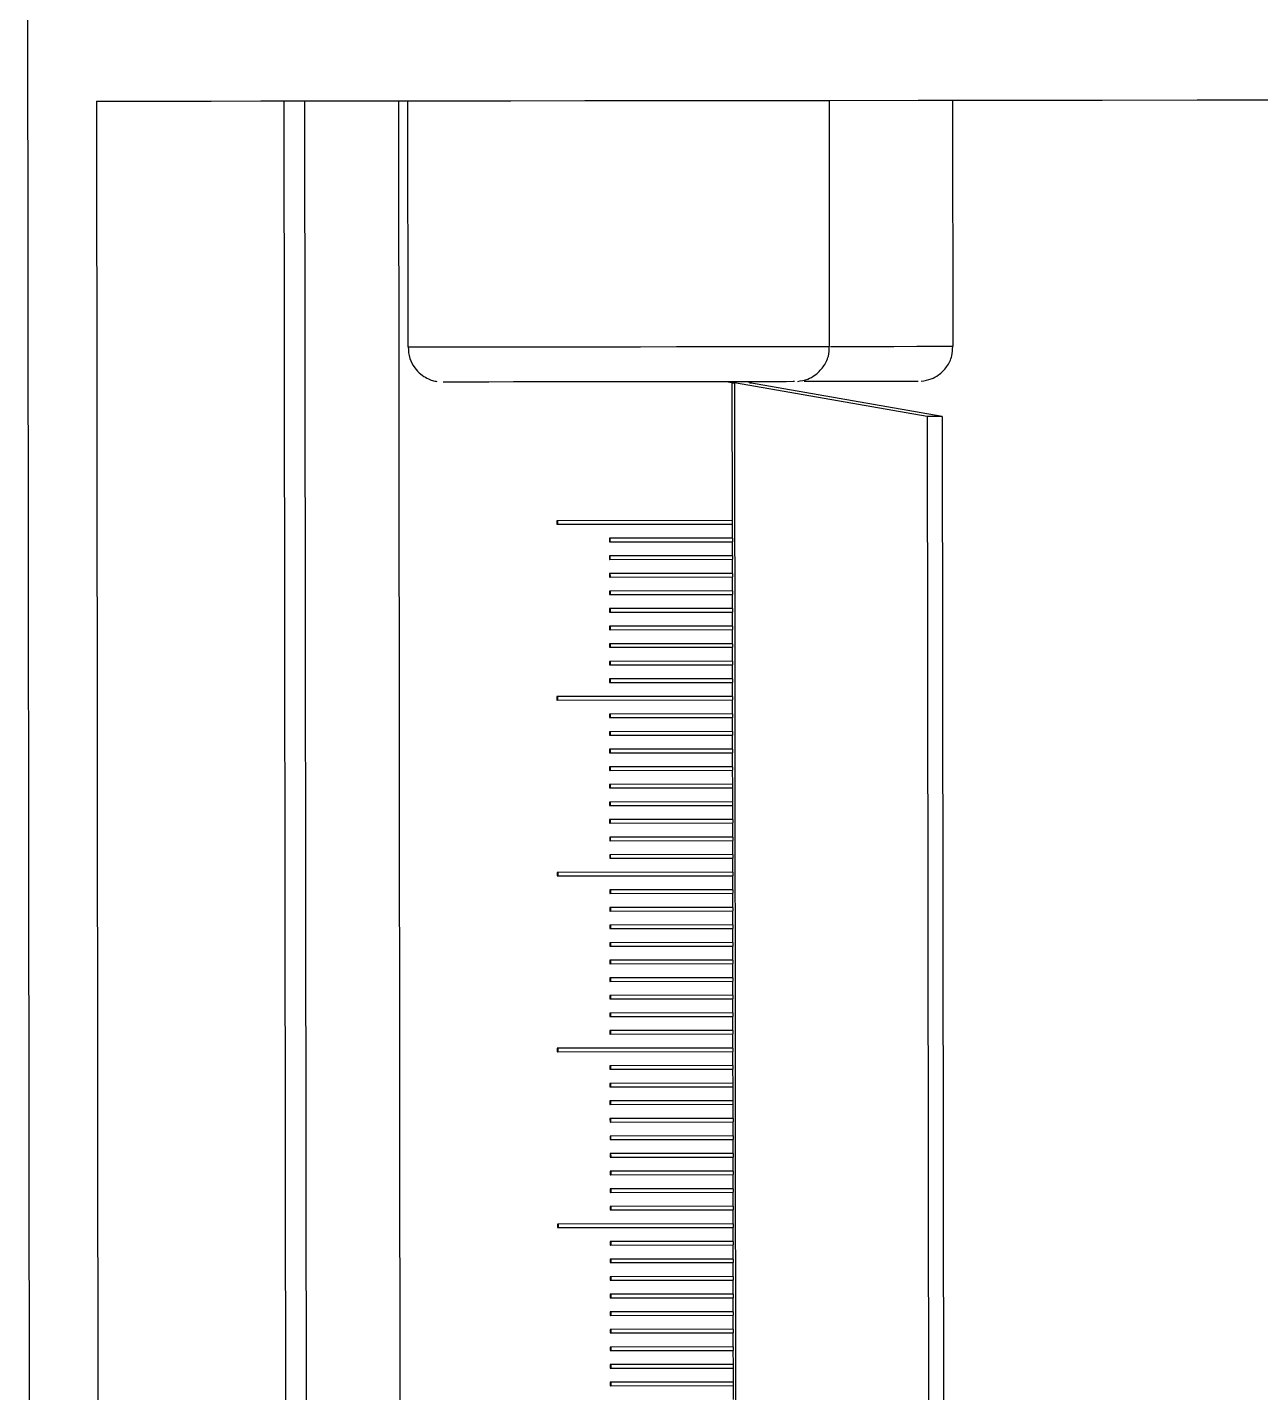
# Model space of a CAD drawing. Header units: millimetres. Extents: x 5395 to 6471, y 1829 to 2617.
# Drawn here: x 5670 to 5705.09, y 2171.5 to 2210.33 of the extents above; entities that cross this region are included whole.
import ezdxf

# ---------------------------------------------------------------- set-up
doc = ezdxf.new("R2010")
doc.units = ezdxf.units.MM

msp = doc.modelspace()

# ---------------------------------------------------------------- linework, layer by layer
at = {"color": 7, "linetype": 'Continuous', "lineweight": 25}
for p, q in [((5670.00489, 2217.22613), (5670.16535, 2077.22623)), ((5671.97302, 2208.22802), (5672.11055, 2088.2281)), ((5677.30508, 2208.23382), (5677.44261, 2088.23423)), ((5677.89207, 2208.23447), (5678.02961, 2088.23513)), ((5680.56323, 2208.23744), (5680.70077, 2088.23826)), ((5680.822, 2208.23773), (5680.83002, 2201.23789)), ((5692.83001, 2201.25164), (5692.82199, 2208.25122)), ((5696.34381, 2201.25705), (5696.33579, 2208.2552)), ((5690.04846, 2200.21883), (5689.88145, 2200.24815)), ((5690.04846, 2200.21883), (5690.11945, 2200.21894)), ((5690.04846, 2200.21883), (5690.05296, 2196.29903)), ((5695.60668, 2199.25542), (5690.11945, 2200.21894)), ((5690.11945, 2200.21894), (5690.23171, 2102.2794)), ((5690.61638, 2200.2197), (5690.45054, 2200.24882)), ((5690.54539, 2200.21959), (5690.61638, 2200.2197)), ((5696.03262, 2199.25607), (5690.54539, 2200.21959)), ((5690.61638, 2200.2197), (5690.61639, 2200.20712)), ((5696.03262, 2199.25607), (5695.60668, 2199.25542)), ((5695.60668, 2199.25542), (5695.65464, 2157.41028)), ((5696.03262, 2199.25607), (5696.08058, 2157.41094)), ((5690.05296, 2196.29903), (5685.06557, 2196.29333)), ((5690.0707, 2196.29906), (5690.05296, 2196.29903)), ((5690.07082, 2196.19906), (5690.0707, 2196.29906)), ((5685.06557, 2196.29333), (5685.06569, 2196.19333)), ((5685.06569, 2196.19333), (5690.05307, 2196.19903)), ((5685.08344, 2196.19335), (5685.06569, 2196.19333)), ((5685.08332, 2196.29335), (5685.08344, 2196.19335)), ((5685.08344, 2196.19335), (5690.07082, 2196.19906)), ((5690.07082, 2196.19906), (5690.05307, 2196.19903)), ((5690.05307, 2196.19903), (5690.05353, 2195.79903)), ((5690.05353, 2195.79903), (5686.56236, 2195.79504)), ((5686.56236, 2195.79504), (5686.56248, 2195.69504)), ((5686.56248, 2195.69504), (5690.05364, 2195.69903)), ((5686.58022, 2195.69507), (5686.56248, 2195.69504)), ((5686.58011, 2195.79507), (5686.58022, 2195.69507)), ((5686.58022, 2195.69507), (5690.07139, 2195.69906)), ((5690.07128, 2195.79906), (5690.05353, 2195.79903)), ((5690.07139, 2195.69906), (5690.05364, 2195.69903)), ((5690.05364, 2195.69903), (5690.0541, 2195.29903)), ((5690.07139, 2195.69906), (5690.07128, 2195.79906)), ((5690.0541, 2195.29903), (5686.56293, 2195.29504)), ((5686.56293, 2195.29504), (5686.56305, 2195.19504)), ((5686.56305, 2195.19504), (5690.05422, 2195.19903)), ((5686.5808, 2195.19507), (5686.56305, 2195.19504)), ((5686.58068, 2195.29507), (5686.5808, 2195.19507)), ((5686.5808, 2195.19507), (5690.07196, 2195.19906)), ((5690.07185, 2195.29906), (5690.0541, 2195.29903)), ((5690.07196, 2195.19906), (5690.05422, 2195.19903)), ((5690.05422, 2195.19903), (5690.05467, 2194.79903)), ((5690.07196, 2195.19906), (5690.07185, 2195.29906)), ((5690.05467, 2194.79903), (5686.56351, 2194.79504)), ((5686.56351, 2194.79504), (5686.56362, 2194.69504)), ((5686.58125, 2194.79507), (5686.58137, 2194.69507)), ((5690.07242, 2194.79906), (5690.05467, 2194.79903)), ((5690.07254, 2194.69906), (5690.07242, 2194.79906)), ((5686.56362, 2194.69504), (5690.05479, 2194.69903)), ((5686.58137, 2194.69507), (5686.56362, 2194.69504)), ((5686.58137, 2194.69507), (5690.07254, 2194.69906)), ((5690.07254, 2194.69906), (5690.05479, 2194.69903)), ((5690.05479, 2194.69903), (5690.05525, 2194.29903)), ((5690.05525, 2194.29903), (5686.56408, 2194.29504)), ((5686.56408, 2194.29504), (5686.56419, 2194.19504)), ((5686.56419, 2194.19504), (5690.05536, 2194.19903)), ((5686.58194, 2194.19507), (5686.56419, 2194.19504)), ((5686.58183, 2194.29507), (5686.58194, 2194.19507)), ((5686.58194, 2194.19507), (5690.07311, 2194.19906)), ((5690.073, 2194.29906), (5690.05525, 2194.29903)), ((5690.07311, 2194.19906), (5690.05536, 2194.19903)), ((5690.05536, 2194.19903), (5690.05582, 2193.79903)), ((5690.07311, 2194.19906), (5690.073, 2194.29906)), ((5690.05582, 2193.79903), (5686.56465, 2193.79504)), ((5686.56465, 2193.79504), (5686.56477, 2193.69504)), ((5686.56477, 2193.69504), (5690.05594, 2193.69903)), ((5686.58252, 2193.69507), (5686.56477, 2193.69504)), ((5686.5824, 2193.79507), (5686.58252, 2193.69507)), ((5686.58252, 2193.69507), (5690.07368, 2193.69906)), ((5690.07357, 2193.79906), (5690.05582, 2193.79903)), ((5690.07368, 2193.69906), (5690.05594, 2193.69903)), ((5690.05594, 2193.69903), (5690.05639, 2193.29903)), ((5690.07368, 2193.69906), (5690.07357, 2193.79906)), ((5690.05639, 2193.29903), (5686.56523, 2193.29504)), ((5686.56523, 2193.29504), (5686.56534, 2193.19504)), ((5686.56534, 2193.19504), (5690.05651, 2193.19903)), ((5686.58309, 2193.19507), (5686.56534, 2193.19504)), ((5686.58297, 2193.29507), (5686.58309, 2193.19507)), ((5686.58309, 2193.19507), (5690.07426, 2193.19906)), ((5690.07414, 2193.29906), (5690.05639, 2193.29903)), ((5690.07426, 2193.19906), (5690.05651, 2193.19903)), ((5690.05651, 2193.19903), (5690.05697, 2192.79903)), ((5690.07426, 2193.19906), (5690.07414, 2193.29906)), ((5690.05697, 2192.79903), (5686.5658, 2192.79504)), ((5686.5658, 2192.79504), (5686.56591, 2192.69504)), ((5686.56591, 2192.69504), (5690.05708, 2192.69903)), ((5686.58366, 2192.69507), (5686.56591, 2192.69504)), ((5686.58355, 2192.79507), (5686.58366, 2192.69507)), ((5686.58366, 2192.69507), (5690.07483, 2192.69906)), ((5690.07471, 2192.79906), (5690.05697, 2192.79903)), ((5690.07483, 2192.69906), (5690.05708, 2192.69903)), ((5690.05708, 2192.69903), (5690.05754, 2192.29903)), ((5690.07483, 2192.69906), (5690.07471, 2192.79906)), ((5690.05754, 2192.29903), (5686.56637, 2192.29504)), ((5686.56637, 2192.29504), (5686.56649, 2192.19504)), ((5686.56649, 2192.19504), (5690.05765, 2192.19903)), ((5686.58423, 2192.19507), (5686.56649, 2192.19504)), ((5686.58412, 2192.29507), (5686.58423, 2192.19507)), ((5686.58423, 2192.19507), (5690.0754, 2192.19906)), ((5690.07529, 2192.29906), (5690.05754, 2192.29903)), ((5690.0754, 2192.19906), (5690.05765, 2192.19903)), ((5690.05765, 2192.19903), (5690.05811, 2191.79903)), ((5690.0754, 2192.19906), (5690.07529, 2192.29906)), ((5690.05811, 2191.79903), (5686.56695, 2191.79504)), ((5686.56695, 2191.79504), (5686.56706, 2191.69504)), ((5686.56706, 2191.69504), (5690.05823, 2191.69903)), ((5686.58481, 2191.69507), (5686.56706, 2191.69504)), ((5686.58469, 2191.79507), (5686.58481, 2191.69507)), ((5686.58481, 2191.69507), (5690.07598, 2191.69906)), ((5690.07586, 2191.79906), (5690.05811, 2191.79903)), ((5690.07598, 2191.69906), (5690.05823, 2191.69903)), ((5690.05823, 2191.69903), (5690.05869, 2191.29904)), ((5690.07598, 2191.69906), (5690.07586, 2191.79906)), ((5690.05869, 2191.29904), (5685.0713, 2191.29333)), ((5685.0713, 2191.29333), (5685.07142, 2191.19333)), ((5685.08905, 2191.29336), (5685.08917, 2191.19336)), ((5690.07643, 2191.29906), (5690.05869, 2191.29904)), ((5690.07655, 2191.19906), (5690.07643, 2191.29906)), ((5685.07142, 2191.19333), (5690.0588, 2191.19904)), ((5685.08917, 2191.19336), (5685.07142, 2191.19333)), ((5685.08917, 2191.19336), (5690.07655, 2191.19906)), ((5690.07655, 2191.19906), (5690.0588, 2191.19904)), ((5690.0588, 2191.19904), (5690.05926, 2190.79904)), ((5690.05926, 2190.79904), (5686.56809, 2190.79504)), ((5686.56809, 2190.79504), (5686.56821, 2190.69504)), ((5686.56821, 2190.69504), (5690.05937, 2190.69904)), ((5686.58595, 2190.69507), (5686.56821, 2190.69504)), ((5686.58584, 2190.79507), (5686.58595, 2190.69507)), ((5686.58595, 2190.69507), (5690.07712, 2190.69906)), ((5690.07701, 2190.79906), (5690.05926, 2190.79904)), ((5690.07712, 2190.69906), (5690.05937, 2190.69904)), ((5690.05937, 2190.69904), (5690.05983, 2190.29904)), ((5690.07712, 2190.69906), (5690.07701, 2190.79906)), ((5690.05983, 2190.29904), (5686.56866, 2190.29504)), ((5686.56866, 2190.29504), (5686.56878, 2190.19504)), ((5686.56878, 2190.19504), (5690.05995, 2190.19904)), ((5686.58653, 2190.19507), (5686.56878, 2190.19504)), ((5686.58641, 2190.29507), (5686.58653, 2190.19507)), ((5686.58653, 2190.19507), (5690.07769, 2190.19906)), ((5690.07758, 2190.29906), (5690.05983, 2190.29904)), ((5690.07769, 2190.19906), (5690.05995, 2190.19904)), ((5690.05995, 2190.19904), (5690.06041, 2189.79904)), ((5690.07769, 2190.19906), (5690.07758, 2190.29906)), ((5690.06041, 2189.79904), (5686.56924, 2189.79504)), ((5686.56924, 2189.79504), (5686.56935, 2189.69504)), ((5686.56935, 2189.69504), (5690.06052, 2189.69904)), ((5686.5871, 2189.69507), (5686.56935, 2189.69504)), ((5686.58699, 2189.79507), (5686.5871, 2189.69507)), ((5686.5871, 2189.69507), (5690.07827, 2189.69906)), ((5690.07815, 2189.79906), (5690.06041, 2189.79904)), ((5690.07827, 2189.69906), (5690.06052, 2189.69904)), ((5690.06052, 2189.69904), (5690.06098, 2189.29904)), ((5690.07827, 2189.69906), (5690.07815, 2189.79906)), ((5690.06098, 2189.29904), (5686.56981, 2189.29504)), ((5686.56981, 2189.29504), (5686.56993, 2189.19504)), ((5686.56993, 2189.19504), (5690.06109, 2189.19904)), ((5686.58767, 2189.19507), (5686.56993, 2189.19504)), ((5686.58756, 2189.29507), (5686.58767, 2189.19507)), ((5686.58767, 2189.19507), (5690.07884, 2189.19906)), ((5690.07873, 2189.29906), (5690.06098, 2189.29904)), ((5690.07884, 2189.19906), (5690.06109, 2189.19904)), ((5690.06109, 2189.19904), (5690.06155, 2188.79904)), ((5690.07884, 2189.19906), (5690.07873, 2189.29906)), ((5690.06155, 2188.79904), (5686.57038, 2188.79504)), ((5686.57038, 2188.79504), (5686.5705, 2188.69504)), ((5686.5705, 2188.69504), (5690.06167, 2188.69904)), ((5686.58825, 2188.69507), (5686.5705, 2188.69504)), ((5686.58813, 2188.79507), (5686.58825, 2188.69507)), ((5686.58825, 2188.69507), (5690.07941, 2188.69906)), ((5690.0793, 2188.79906), (5690.06155, 2188.79904)), ((5690.07941, 2188.69906), (5690.06167, 2188.69904)), ((5690.06167, 2188.69904), (5690.06212, 2188.29904)), ((5690.07941, 2188.69906), (5690.0793, 2188.79906)), ((5690.06212, 2188.29904), (5686.57096, 2188.29504)), ((5686.57096, 2188.29504), (5686.57107, 2188.19504)), ((5686.57107, 2188.19504), (5690.06224, 2188.19904)), ((5686.58882, 2188.19507), (5686.57107, 2188.19504)), ((5686.5887, 2188.29507), (5686.58882, 2188.19507)), ((5686.58882, 2188.19507), (5690.07999, 2188.19906)), ((5690.07987, 2188.29906), (5690.06212, 2188.29904)), ((5690.07999, 2188.19906), (5690.06224, 2188.19904)), ((5690.06224, 2188.19904), (5690.0627, 2187.79904)), ((5690.07999, 2188.19906), (5690.07987, 2188.29906)), ((5690.0627, 2187.79904), (5686.57153, 2187.79504)), ((5686.57153, 2187.79504), (5686.57164, 2187.69504)), ((5686.58928, 2187.79507), (5686.58939, 2187.69507)), ((5690.08045, 2187.79906), (5690.0627, 2187.79904)), ((5690.08056, 2187.69906), (5690.08045, 2187.79906)), ((5686.57164, 2187.69504), (5690.06281, 2187.69904)), ((5686.58939, 2187.69507), (5686.57164, 2187.69504)), ((5686.58939, 2187.69507), (5690.08056, 2187.69906)), ((5690.08056, 2187.69906), (5690.06281, 2187.69904)), ((5690.06281, 2187.69904), (5690.06327, 2187.29904)), ((5690.06327, 2187.29904), (5686.5721, 2187.29504)), ((5686.5721, 2187.29504), (5686.57222, 2187.19504)), ((5686.57222, 2187.19504), (5690.06339, 2187.19904)), ((5686.58997, 2187.19507), (5686.57222, 2187.19504)), ((5686.58985, 2187.29507), (5686.58997, 2187.19507)), ((5686.58997, 2187.19507), (5690.08113, 2187.19907)), ((5690.08102, 2187.29907), (5690.06327, 2187.29904)), ((5690.08113, 2187.19907), (5690.06339, 2187.19904)), ((5690.06339, 2187.19904), (5690.06384, 2186.79904)), ((5690.08113, 2187.19907), (5690.08102, 2187.29907)), ((5690.06384, 2186.79904), (5686.57268, 2186.79504)), ((5686.57268, 2186.79504), (5686.57279, 2186.69504)), ((5686.57279, 2186.69504), (5690.06396, 2186.69904)), ((5686.59054, 2186.69507), (5686.57279, 2186.69504)), ((5686.59042, 2186.79507), (5686.59054, 2186.69507)), ((5686.59054, 2186.69507), (5690.08171, 2186.69907)), ((5690.08159, 2186.79907), (5690.06384, 2186.79904)), ((5690.08171, 2186.69907), (5690.06396, 2186.69904)), ((5690.06396, 2186.69904), (5690.06442, 2186.29904)), ((5690.08171, 2186.69907), (5690.08159, 2186.79907)), ((5690.06442, 2186.29904), (5685.07703, 2186.29333)), ((5685.07703, 2186.29333), (5685.07715, 2186.19333)), ((5685.07715, 2186.19333), (5690.06453, 2186.19904)), ((5685.09478, 2186.29336), (5685.0949, 2186.19336)), ((5685.0949, 2186.19336), (5690.08228, 2186.19907)), ((5690.08216, 2186.29907), (5690.06442, 2186.29904)), ((5690.08228, 2186.19907), (5690.06453, 2186.19904)), ((5690.06453, 2186.19904), (5690.06499, 2185.79904)), ((5690.08228, 2186.19907), (5690.08216, 2186.29907)), ((5685.0949, 2186.19336), (5685.07715, 2186.19333)), ((5690.06499, 2185.79904), (5686.57382, 2185.79504)), ((5686.57382, 2185.79504), (5686.57394, 2185.69504)), ((5686.57394, 2185.69504), (5690.0651, 2185.69904)), ((5686.59168, 2185.69507), (5686.57394, 2185.69504)), ((5686.59157, 2185.79507), (5686.59168, 2185.69507)), ((5686.59168, 2185.69507), (5690.08285, 2185.69907)), ((5690.08274, 2185.79907), (5690.06499, 2185.79904)), ((5690.08285, 2185.69907), (5690.0651, 2185.69904)), ((5690.0651, 2185.69904), (5690.06556, 2185.29904)), ((5690.08285, 2185.69907), (5690.08274, 2185.79907)), ((5690.06556, 2185.29904), (5686.5744, 2185.29504)), ((5686.5744, 2185.29504), (5686.57451, 2185.19504)), ((5686.57451, 2185.19504), (5690.06568, 2185.19904)), ((5686.59226, 2185.19507), (5686.57451, 2185.19504)), ((5686.59214, 2185.29507), (5686.59226, 2185.19507)), ((5686.59226, 2185.19507), (5690.08342, 2185.19907)), ((5690.08331, 2185.29907), (5690.06556, 2185.29904)), ((5690.08342, 2185.19907), (5690.06568, 2185.19904)), ((5690.06568, 2185.19904), (5690.06614, 2184.79904)), ((5690.08342, 2185.19907), (5690.08331, 2185.29907)), ((5690.06614, 2184.79904), (5686.57497, 2184.79505)), ((5686.57497, 2184.79505), (5686.57508, 2184.69505)), ((5686.57508, 2184.69505), (5690.06625, 2184.69904)), ((5686.59283, 2184.69507), (5686.57508, 2184.69505)), ((5686.59272, 2184.79507), (5686.59283, 2184.69507)), ((5686.59283, 2184.69507), (5690.084, 2184.69907)), ((5690.08388, 2184.79907), (5690.06614, 2184.79904)), ((5690.084, 2184.69907), (5690.06625, 2184.69904)), ((5690.06625, 2184.69904), (5690.06671, 2184.29904)), ((5690.084, 2184.69907), (5690.08388, 2184.79907)), ((5690.06671, 2184.29904), (5686.57554, 2184.29505)), ((5686.57554, 2184.29505), (5686.57566, 2184.19505)), ((5686.59329, 2184.29507), (5686.5934, 2184.19507)), ((5690.08446, 2184.29907), (5690.06671, 2184.29904)), ((5690.08457, 2184.19907), (5690.08446, 2184.29907)), ((5686.57566, 2184.19505), (5690.06682, 2184.19904)), ((5686.5934, 2184.19507), (5686.57566, 2184.19505)), ((5686.5934, 2184.19507), (5690.08457, 2184.19907)), ((5690.08457, 2184.19907), (5690.06682, 2184.19904)), ((5690.06682, 2184.19904), (5690.06728, 2183.79904)), ((5690.06728, 2183.79904), (5686.57611, 2183.79505)), ((5686.57611, 2183.79505), (5686.57623, 2183.69505)), ((5686.57623, 2183.69505), (5690.0674, 2183.69904)), ((5686.59398, 2183.69507), (5686.57623, 2183.69505)), ((5686.59386, 2183.79507), (5686.59398, 2183.69507)), ((5686.59398, 2183.69507), (5690.08514, 2183.69907)), ((5690.08503, 2183.79907), (5690.06728, 2183.79904)), ((5690.08514, 2183.69907), (5690.0674, 2183.69904)), ((5690.0674, 2183.69904), (5690.06786, 2183.29904)), ((5690.08514, 2183.69907), (5690.08503, 2183.79907)), ((5690.06786, 2183.29904), (5686.57669, 2183.29505)), ((5686.57669, 2183.29505), (5686.5768, 2183.19505)), ((5686.5768, 2183.19505), (5690.06797, 2183.19904)), ((5686.59455, 2183.19507), (5686.5768, 2183.19505)), ((5686.59444, 2183.29507), (5686.59455, 2183.19507)), ((5686.59455, 2183.19507), (5690.08572, 2183.19907)), ((5690.0856, 2183.29907), (5690.06786, 2183.29904)), ((5690.08572, 2183.19907), (5690.06797, 2183.19904)), ((5690.06797, 2183.19904), (5690.06843, 2182.79904)), ((5690.08572, 2183.19907), (5690.0856, 2183.29907)), ((5690.06843, 2182.79904), (5686.57726, 2182.79505)), ((5686.57726, 2182.79505), (5686.57738, 2182.69505)), ((5686.59501, 2182.79507), (5686.59512, 2182.69507)), ((5690.08618, 2182.79907), (5690.06843, 2182.79904)), ((5690.08629, 2182.69907), (5690.08618, 2182.79907)), ((5686.57738, 2182.69505), (5690.06854, 2182.69904)), ((5686.59512, 2182.69507), (5686.57738, 2182.69505)), ((5686.59512, 2182.69507), (5690.08629, 2182.69907)), ((5690.08629, 2182.69907), (5690.06854, 2182.69904)), ((5690.06854, 2182.69904), (5690.069, 2182.29904)), ((5690.069, 2182.29904), (5686.57783, 2182.29505)), ((5686.57783, 2182.29505), (5686.57795, 2182.19505)), ((5686.57795, 2182.19505), (5690.06912, 2182.19904)), ((5686.5957, 2182.19507), (5686.57795, 2182.19505)), ((5686.59558, 2182.29507), (5686.5957, 2182.19507)), ((5686.5957, 2182.19507), (5690.08686, 2182.19907)), ((5690.08675, 2182.29907), (5690.069, 2182.29904)), ((5690.08686, 2182.19907), (5690.06912, 2182.19904)), ((5690.06912, 2182.19904), (5690.06957, 2181.79904)), ((5690.08686, 2182.19907), (5690.08675, 2182.29907)), ((5690.06957, 2181.79904), (5686.57841, 2181.79505)), ((5686.57841, 2181.79505), (5686.57852, 2181.69505)), ((5686.57852, 2181.69505), (5690.06969, 2181.69904)), ((5686.59627, 2181.69507), (5686.57852, 2181.69505)), ((5686.59615, 2181.79507), (5686.59627, 2181.69507)), ((5686.59627, 2181.69507), (5690.08744, 2181.69907)), ((5690.08732, 2181.79907), (5690.06957, 2181.79904)), ((5690.08744, 2181.69907), (5690.06969, 2181.69904)), ((5690.06969, 2181.69904), (5690.07015, 2181.29904)), ((5690.08744, 2181.69907), (5690.08732, 2181.79907)), ((5690.07015, 2181.29904), (5685.08277, 2181.29334)), ((5685.08277, 2181.29334), (5685.08288, 2181.19334)), ((5685.08288, 2181.19334), (5690.07026, 2181.19904)), ((5685.10063, 2181.19336), (5685.08288, 2181.19334)), ((5685.10051, 2181.29336), (5685.10063, 2181.19336)), ((5685.10063, 2181.19336), (5690.08801, 2181.19907)), ((5690.08789, 2181.29907), (5690.07015, 2181.29904)), ((5690.08801, 2181.19907), (5690.07026, 2181.19904)), ((5690.07026, 2181.19904), (5690.07072, 2180.79904)), ((5690.08801, 2181.19907), (5690.08789, 2181.29907)), ((5690.07072, 2180.79904), (5686.57955, 2180.79505)), ((5686.57955, 2180.79505), (5686.57967, 2180.69505)), ((5686.5973, 2180.79507), (5686.59742, 2180.69507)), ((5690.08847, 2180.79907), (5690.07072, 2180.79904)), ((5690.08858, 2180.69907), (5690.08847, 2180.79907)), ((5686.57967, 2180.69505), (5690.07084, 2180.69904)), ((5686.59742, 2180.69507), (5686.57967, 2180.69505)), ((5686.59742, 2180.69507), (5690.08858, 2180.69907)), ((5690.08858, 2180.69907), (5690.07084, 2180.69904)), ((5690.07084, 2180.69904), (5690.07129, 2180.29904)), ((5690.07129, 2180.29904), (5686.58013, 2180.29505)), ((5686.58013, 2180.29505), (5686.58024, 2180.19505)), ((5686.58024, 2180.19505), (5690.07141, 2180.19904)), ((5686.59799, 2180.19508), (5686.58024, 2180.19505)), ((5686.59787, 2180.29508), (5686.59799, 2180.19508)), ((5686.59799, 2180.19508), (5690.08916, 2180.19907)), ((5690.08904, 2180.29907), (5690.07129, 2180.29904)), ((5690.08916, 2180.19907), (5690.07141, 2180.19904)), ((5690.07141, 2180.19904), (5690.07187, 2179.79904)), ((5690.08916, 2180.19907), (5690.08904, 2180.29907)), ((5690.07187, 2179.79904), (5686.5807, 2179.79505)), ((5686.5807, 2179.79505), (5686.58081, 2179.69505)), ((5686.58081, 2179.69505), (5690.07198, 2179.69904)), ((5686.59856, 2179.69508), (5686.58081, 2179.69505)), ((5686.59845, 2179.79508), (5686.59856, 2179.69508)), ((5686.59856, 2179.69508), (5690.08973, 2179.69907)), ((5690.08961, 2179.79907), (5690.07187, 2179.79904)), ((5690.08973, 2179.69907), (5690.07198, 2179.69904)), ((5690.07198, 2179.69904), (5690.07244, 2179.29904)), ((5690.08973, 2179.69907), (5690.08961, 2179.79907)), ((5690.07244, 2179.29904), (5686.58127, 2179.29505)), ((5686.58127, 2179.29505), (5686.58139, 2179.19505)), ((5686.59902, 2179.29508), (5686.59913, 2179.19508)), ((5690.09019, 2179.29907), (5690.07244, 2179.29904)), ((5690.0903, 2179.19907), (5690.09019, 2179.29907)), ((5686.58139, 2179.19505), (5690.07255, 2179.19904)), ((5686.59913, 2179.19508), (5686.58139, 2179.19505)), ((5686.59913, 2179.19508), (5690.0903, 2179.19907)), ((5690.0903, 2179.19907), (5690.07255, 2179.19904)), ((5690.07255, 2179.19904), (5690.07301, 2178.79904)), ((5690.07301, 2178.79904), (5686.58185, 2178.79505)), ((5686.58185, 2178.79505), (5686.58196, 2178.69505)), ((5686.58196, 2178.69505), (5690.07313, 2178.69904)), ((5686.59971, 2178.69508), (5686.58196, 2178.69505)), ((5686.59959, 2178.79508), (5686.59971, 2178.69508)), ((5686.59971, 2178.69508), (5690.09087, 2178.69907)), ((5690.09076, 2178.79907), (5690.07301, 2178.79904)), ((5690.09087, 2178.69907), (5690.07313, 2178.69904)), ((5690.07313, 2178.69904), (5690.07359, 2178.29904)), ((5690.09087, 2178.69907), (5690.09076, 2178.79907)), ((5690.07359, 2178.29904), (5686.58242, 2178.29505)), ((5686.58242, 2178.29505), (5686.58253, 2178.19505)), ((5686.58253, 2178.19505), (5690.0737, 2178.19904)), ((5686.60028, 2178.19508), (5686.58253, 2178.19505)), ((5686.60017, 2178.29508), (5686.60028, 2178.19508)), ((5686.60028, 2178.19508), (5690.09145, 2178.19907)), ((5690.09133, 2178.29907), (5690.07359, 2178.29904)), ((5690.09145, 2178.19907), (5690.0737, 2178.19904)), ((5690.0737, 2178.19904), (5690.07416, 2177.79904)), ((5690.09145, 2178.19907), (5690.09133, 2178.29907)), ((5690.07416, 2177.79904), (5686.58299, 2177.79505)), ((5686.58299, 2177.79505), (5686.58311, 2177.69505)), ((5686.58311, 2177.69505), (5690.07427, 2177.69904)), ((5686.60085, 2177.69508), (5686.58311, 2177.69505)), ((5686.60074, 2177.79508), (5686.60085, 2177.69508)), ((5686.60085, 2177.69508), (5690.09202, 2177.69907)), ((5690.09191, 2177.79907), (5690.07416, 2177.79904)), ((5690.09202, 2177.69907), (5690.07427, 2177.69904)), ((5690.07427, 2177.69904), (5690.07473, 2177.29904)), ((5690.09202, 2177.69907), (5690.09191, 2177.79907)), ((5690.07473, 2177.29904), (5686.58356, 2177.29505)), ((5686.58356, 2177.29505), (5686.58368, 2177.19505)), ((5686.60131, 2177.29508), (5686.60143, 2177.19508)), ((5690.09248, 2177.29907), (5690.07473, 2177.29904)), ((5690.09259, 2177.19907), (5690.09248, 2177.29907)), ((5686.58368, 2177.19505), (5690.07485, 2177.19904)), ((5686.60143, 2177.19508), (5686.58368, 2177.19505)), ((5686.60143, 2177.19508), (5690.09259, 2177.19907)), ((5690.09259, 2177.19907), (5690.07485, 2177.19904)), ((5690.07485, 2177.19904), (5690.07531, 2176.79904)), ((5690.07531, 2176.79904), (5686.58414, 2176.79505)), ((5686.58414, 2176.79505), (5686.58425, 2176.69505)), ((5686.58425, 2176.69505), (5690.07542, 2176.69904)), ((5686.602, 2176.69508), (5686.58425, 2176.69505)), ((5686.60189, 2176.79508), (5686.602, 2176.69508)), ((5686.602, 2176.69508), (5690.09317, 2176.69907)), ((5690.09305, 2176.79907), (5690.07531, 2176.79904)), ((5690.09317, 2176.69907), (5690.07542, 2176.69904)), ((5690.07542, 2176.69904), (5690.07588, 2176.29905)), ((5690.09317, 2176.69907), (5690.09305, 2176.79907)), ((5690.07588, 2176.29905), (5685.0885, 2176.29334)), ((5685.0885, 2176.29334), (5685.08861, 2176.19334)), ((5685.08861, 2176.19334), (5690.07599, 2176.19905)), ((5685.10636, 2176.19337), (5685.08861, 2176.19334)), ((5685.10624, 2176.29337), (5685.10636, 2176.19337)), ((5685.10636, 2176.19337), (5690.09374, 2176.19907)), ((5690.09363, 2176.29907), (5690.07588, 2176.29905)), ((5690.09374, 2176.19907), (5690.07599, 2176.19905)), ((5690.07599, 2176.19905), (5690.07645, 2175.79905)), ((5690.09374, 2176.19907), (5690.09363, 2176.29907)), ((5690.07645, 2175.79905), (5686.58528, 2175.79505)), ((5686.58528, 2175.79505), (5686.5854, 2175.69505)), ((5686.60303, 2175.79508), (5686.60315, 2175.69508)), ((5690.0942, 2175.79907), (5690.07645, 2175.79905)), ((5690.09431, 2175.69907), (5690.0942, 2175.79907)), ((5686.5854, 2175.69505), (5690.07657, 2175.69905)), ((5686.60315, 2175.69508), (5686.5854, 2175.69505)), ((5686.60315, 2175.69508), (5690.09431, 2175.69907)), ((5690.09431, 2175.69907), (5690.07657, 2175.69905)), ((5690.07657, 2175.69905), (5690.07702, 2175.29905)), ((5690.07702, 2175.29905), (5686.58586, 2175.29505)), ((5686.58586, 2175.29505), (5686.58597, 2175.19505)), ((5686.58597, 2175.19505), (5690.07714, 2175.19905)), ((5686.60372, 2175.19508), (5686.58597, 2175.19505)), ((5686.6036, 2175.29508), (5686.60372, 2175.19508)), ((5686.60372, 2175.19508), (5690.09489, 2175.19907)), ((5690.09477, 2175.29907), (5690.07702, 2175.29905)), ((5690.09489, 2175.19907), (5690.07714, 2175.19905)), ((5690.07714, 2175.19905), (5690.0776, 2174.79905)), ((5690.09489, 2175.19907), (5690.09477, 2175.29907)), ((5690.0776, 2174.79905), (5686.58643, 2174.79505)), ((5686.58643, 2174.79505), (5686.58654, 2174.69505)), ((5686.58654, 2174.69505), (5690.07771, 2174.69905)), ((5686.60429, 2174.69508), (5686.58654, 2174.69505)), ((5686.60418, 2174.79508), (5686.60429, 2174.69508)), ((5686.60429, 2174.69508), (5690.09546, 2174.69907)), ((5690.09534, 2174.79907), (5690.0776, 2174.79905)), ((5690.09546, 2174.69907), (5690.07771, 2174.69905)), ((5690.07771, 2174.69905), (5690.07817, 2174.29905)), ((5690.09546, 2174.69907), (5690.09534, 2174.79907)), ((5690.07817, 2174.29905), (5686.587, 2174.29505)), ((5686.587, 2174.29505), (5686.58712, 2174.19505)), ((5686.58712, 2174.19505), (5690.07829, 2174.19905)), ((5686.60487, 2174.19508), (5686.58712, 2174.19505)), ((5686.60475, 2174.29508), (5686.60487, 2174.19508)), ((5686.60487, 2174.19508), (5690.09603, 2174.19907)), ((5690.09592, 2174.29907), (5690.07817, 2174.29905)), ((5690.09603, 2174.19907), (5690.07829, 2174.19905)), ((5690.07829, 2174.19905), (5690.07874, 2173.79905)), ((5690.09603, 2174.19907), (5690.09592, 2174.29907)), ((5690.07874, 2173.79905), (5686.58758, 2173.79505)), ((5686.58758, 2173.79505), (5686.58769, 2173.69505)), ((5686.60532, 2173.79508), (5686.60544, 2173.69508)), ((5690.09649, 2173.79907), (5690.07874, 2173.79905)), ((5690.09661, 2173.69907), (5690.09649, 2173.79907)), ((5686.58769, 2173.69505), (5690.07886, 2173.69905)), ((5686.60544, 2173.69508), (5686.58769, 2173.69505)), ((5686.60544, 2173.69508), (5690.09661, 2173.69907)), ((5690.09661, 2173.69907), (5690.07886, 2173.69905)), ((5690.07886, 2173.69905), (5690.07932, 2173.29905)), ((5690.07932, 2173.29905), (5686.58815, 2173.29505)), ((5686.58815, 2173.29505), (5686.58826, 2173.19505)), ((5686.58826, 2173.19505), (5690.07943, 2173.19905)), ((5686.60601, 2173.19508), (5686.58826, 2173.19505)), ((5686.6059, 2173.29508), (5686.60601, 2173.19508)), ((5686.60601, 2173.19508), (5690.09718, 2173.19907)), ((5690.09706, 2173.29907), (5690.07932, 2173.29905)), ((5690.09718, 2173.19907), (5690.07943, 2173.19905)), ((5690.07943, 2173.19905), (5690.07989, 2172.79905)), ((5690.09718, 2173.19907), (5690.09706, 2173.29907)), ((5690.07989, 2172.79905), (5686.58872, 2172.79505)), ((5686.58872, 2172.79505), (5686.58884, 2172.69505)), ((5686.58884, 2172.69505), (5690.08, 2172.69905)), ((5686.60658, 2172.69508), (5686.58884, 2172.69505)), ((5686.60647, 2172.79508), (5686.60658, 2172.69508)), ((5686.60658, 2172.69508), (5690.09775, 2172.69907)), ((5690.09764, 2172.79907), (5690.07989, 2172.79905)), ((5690.09775, 2172.69907), (5690.08, 2172.69905)), ((5690.08, 2172.69905), (5690.08046, 2172.29905)), ((5690.09775, 2172.69907), (5690.09764, 2172.79907)), ((5690.08046, 2172.29905), (5686.5893, 2172.29505)), ((5686.5893, 2172.29505), (5686.58941, 2172.19505)), ((5686.60704, 2172.29508), (5686.60716, 2172.19508)), ((5690.09821, 2172.29907), (5690.08046, 2172.29905)), ((5690.09832, 2172.19908), (5690.09821, 2172.29907)), ((5686.58941, 2172.19505), (5690.08058, 2172.19905)), ((5686.60716, 2172.19508), (5686.58941, 2172.19505)), ((5686.60716, 2172.19508), (5690.09832, 2172.19908)), ((5690.09832, 2172.19908), (5690.08058, 2172.19905)), ((5690.08058, 2172.19905), (5690.08104, 2171.79905)), ((5690.08104, 2171.79905), (5686.58987, 2171.79505)), ((5686.58987, 2171.79505), (5686.58998, 2171.69505)), ((5686.58998, 2171.69505), (5690.08115, 2171.69905)), ((5686.60773, 2171.69508), (5686.58998, 2171.69505)), ((5686.60762, 2171.79508), (5686.60773, 2171.69508)), ((5686.60773, 2171.69508), (5690.0989, 2171.69908)), ((5690.09878, 2171.79908), (5690.08104, 2171.79905)), ((5690.0989, 2171.69908), (5690.08115, 2171.69905)), ((5690.08115, 2171.69905), (5690.08161, 2171.29905)), ((5690.0989, 2171.69908), (5690.09878, 2171.79908))]:
    msp.add_line(p, q, dxfattribs=at)
at = {"color": 7, "linetype": 'Continuous', "lineweight": 25, "flags": 128}
for points in [[(5671.97302, 2208.22802), (5672.89186, 2208.229), (5673.97986, 2208.23018), (5675.23247, 2208.23155), (5676.64443, 2208.2331), (5678.20984, 2208.23483), (5679.92212, 2208.23673), (5681.7741, 2208.23879), (5683.75804, 2208.24101), (5685.8656, 2208.24337), (5688.08797, 2208.24587), (5690.41583, 2208.2485), (5692.83943, 2208.25124), (5695.34861, 2208.25408), (5697.93286, 2208.25701), (5700.58135, 2208.26002), (5703.28299, 2208.2631), (5706.02645, 2208.26622)], [(5680.83002, 2201.23789), (5680.86212, 2201.23791), (5681.06041, 2201.23811), (5681.43401, 2201.23851), (5681.97156, 2201.2391), (5682.65673, 2201.23986), (5683.46871, 2201.24078), (5684.38282, 2201.24181), (5685.37129, 2201.24293), (5686.40408, 2201.24411)], [(5686.40408, 2201.24411), (5687.44981, 2201.24531), (5688.47671, 2201.24649), (5689.45357, 2201.24762), (5690.35072, 2201.24867), (5691.14089, 2201.24959), (5691.80009, 2201.25037), (5692.30826, 2201.25098), (5692.64999, 2201.2514), (5692.81487, 2201.25162), (5692.83001, 2201.25164)], [(5692.852, 2201.25289), (5692.96737, 2201.25303), (5693.86452, 2201.25407), (5694.6547, 2201.255), (5695.31389, 2201.25577), (5695.82207, 2201.25638), (5696.16379, 2201.2568), (5696.32868, 2201.25702), (5696.34381, 2201.25705)], [(5686.47621, 2200.24422), (5685.53876, 2200.24315), (5684.64802, 2200.24214), (5683.83618, 2200.24122), (5683.13259, 2200.24044), (5682.56267, 2200.2398), (5682.14703, 2200.23935), (5681.90068, 2200.23909), (5681.83127, 2200.23904)], [(5691.83115, 2200.2505), (5691.796, 2200.25044), (5691.59427, 2200.25019), (5691.22039, 2200.24973), (5690.68787, 2200.2491), (5690.01596, 2200.24831), (5689.22894, 2200.24739), (5688.35526, 2200.24638), (5687.4265, 2200.24531), (5686.47621, 2200.24422)], [(5695.34495, 2200.2559), (5695.30981, 2200.25585), (5695.10808, 2200.25559), (5694.7342, 2200.25514), (5694.20168, 2200.2545), (5693.52976, 2200.25371), (5692.74274, 2200.2528), (5692.10098, 2200.25205)]]:
    msp.add_lwpolyline(points, dxfattribs=at)
at = {"color": 7, "linetype": 'Continuous', "lineweight": 25}
for points, knots in [([(5680.83995, 2201.23864), (5680.84656, 2201.12729), (5680.8592, 2200.91433), (5681.00699, 2200.65089), (5681.18242, 2200.46491), (5681.3612, 2200.34928), (5681.51757, 2200.2839), (5681.61369, 2200.26386), (5681.65312, 2200.25563)], [0, 0, 0, 0, 0.23838581, 0.45590537, 0.63585535, 0.78790704, 0.91297383, 1, 1, 1, 1]), ([(5691.92297, 2200.25917), (5692.01983, 2200.27471), (5692.19327, 2200.30253), (5692.44461, 2200.44584), (5692.65975, 2200.6614), (5692.80957, 2200.95089), (5692.81512, 2201.15691), (5692.81757, 2201.24755)], [0, 0, 0, 0, 0.19899681, 0.35633326, 0.58222594, 0.81619016, 1, 1, 1, 1]), ([(5695.43677, 2200.26458), (5695.53363, 2200.28011), (5695.70707, 2200.30793), (5695.95842, 2200.45124), (5696.17355, 2200.66681), (5696.32337, 2200.95629), (5696.32893, 2201.16231), (5696.33137, 2201.25295)], [0, 0, 0, 0, 0.19899681, 0.35633326, 0.58222594, 0.81619016, 1, 1, 1, 1])]:
    msp.add_open_spline(points, degree=3, knots=knots, dxfattribs=at)

doc.saveas('drawing.dxf')
